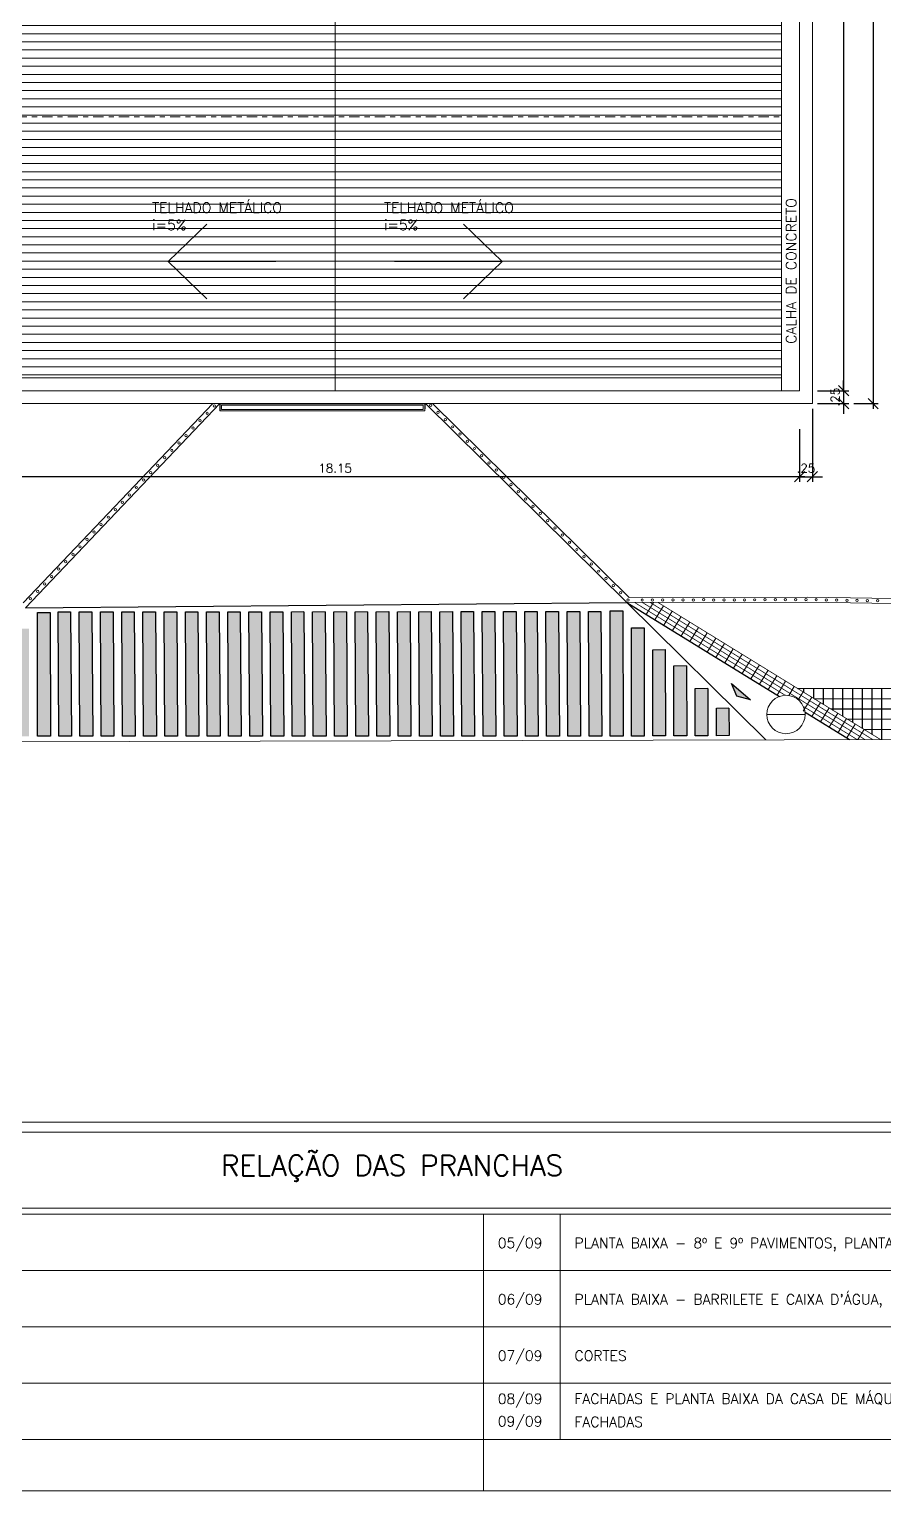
# Model space of a CAD drawing. Header units: millimetres. Extents: x 521 to 1055, y 261 to 520.
# Drawn here: x 740.15 to 756.85, y 435.88 to 464.43 of the extents above; entities that cross this region are included whole.
import ezdxf

# ---------------------------------------------------------------- set-up
doc = ezdxf.new("R2010")
doc.units = ezdxf.units.MM
doc.linetypes.add('CONTINU', pattern=[0])
doc.linetypes.add('DASHDOT', pattern=[1, 0.5, -0.25, 0, -0.25])
doc.layers.add('0.1', color=8, linetype='Continuous', lineweight=13)
doc.layers.add('Texto 2', color=1, linetype='Continuous')
doc.styles.add('80X50', font='romans.shx')
doc.styles.add('ROMANS', font='romans')
doc.styles.get("Standard").update_dxf_attribs({"font": 'romans.shx'})
doc.dimstyles.new('Fares Eng - 50', dxfattribs={"dimscale": 2, "dimtxt": 0.085, "dimasz": 0.1, "dimexe": 0.05, "dimexo": 0.05, "dimgap": 0.04, "dimtad": 1, "dimzin": 4, "dimdsep": 46, "dimtxsty": 'ROMANS', "dimblk1": 'OBLIQUE', "dimblk2": 'OBLIQUE', "dimsah": 1, "dimcen": 0.05, "dimdle": 0.05, "dimclrd": 8, "dimclre": 8, "dimclrt": 8, "dimaunit": 1, "dimadec": 0, "dimazin": 0, "dimtfac": 1, "dimtix": 1, "dimtmove": 2, "dimatfit": 0, "dimldrblk": 'OPEN90', "dimfxl": 1, "dimtolj": 1, "dimtzin": 0, "dimarcsym": 0})
pattern_1 = [(0, (-0.39743, 0), (6e-17, 0.15875), [])]

# ---------------------------------------------------------------- blocks, each defined once
blk = doc.blocks.new('_OBLIQUE')
at = {"color": 0, "linetype": 'ByBlock'}
blk.add_line((-0.5, -0.5), (0.5, 0.5), dxfattribs=at)
blk = doc.blocks.new('*D104')
at = {"layer": '0.1', "color": 8, "linetype": 'CONTINU', "lineweight": -2, "transparency": 16777216}
for p, q in [((755.553, 482.967), (756.163, 482.967)), ((756.063, 483.067), (756.063, 457.267)), ((755.553, 457.367), (756.163, 457.367))]:
    blk.add_line(p, q, dxfattribs=at)
at = {"layer": 'DEFPOINTS', "color": 0, "linetype": 'CONTINU', "lineweight": -2, "transparency": 16777216}
for p in [(755.453, 482.967), (755.453, 457.367), (756.063, 457.367)]:
    blk.add_point(p, dxfattribs=at)
at = {"layer": '0.1', "color": 8, "linetype": 'CONTINU', "lineweight": -2, "transparency": 16777216, "xscale": 0.2, "yscale": 0.2, "zscale": 0.2}
for p, rotation in [((756.063, 482.967), 90), ((756.063, 457.367), 270)]:
    blk.add_blockref('_OBLIQUE', p, dxfattribs=dict(at, rotation=rotation))
at = {"layer": '0.1', "color": 8, "linetype": 'CONTINU', "transparency": 16777216, "insert": (755.898, 470.167), "char_height": 0.17, "attachment_point": 5, "rotation": 90, "style": 'ROMANS'}
blk.add_mtext('\\A1;25.60', dxfattribs=at)
blk = doc.blocks.new('_Open90')
at = {"color": 0, "linetype": 'ByBlock', "lineweight": -2}
for p, q in [((0, 0), (-1, 0)), ((-0.5, 0.5), (0, 0)), ((0, 0), (-0.5, -0.5))]:
    blk.add_line(p, q, dxfattribs=at)
blk = doc.blocks.new('*D106')
at = {"layer": '0.1', "color": 8, "linetype": 'CONTINU', "lineweight": -2, "transparency": 16777216}
for p, q in [((756.263, 483.117), (756.741, 483.117)), ((756.641, 483.217), (756.641, 457.017)), ((756.263, 457.117), (756.741, 457.117))]:
    blk.add_line(p, q, dxfattribs=at)
at = {"layer": 'DEFPOINTS', "color": 0, "linetype": 'CONTINU', "lineweight": -2, "transparency": 16777216}
for p in [(756.163, 483.117), (756.163, 457.117), (756.641, 457.117)]:
    blk.add_point(p, dxfattribs=at)
at = {"layer": '0.1', "color": 8, "linetype": 'CONTINU', "lineweight": -2, "transparency": 16777216, "xscale": 0.2, "yscale": 0.2, "zscale": 0.2}
for p, rotation in [((756.641, 483.117), 90), ((756.641, 457.117), 270)]:
    blk.add_blockref('_OBLIQUE', p, dxfattribs=dict(at, rotation=rotation))
at = {"layer": '0.1', "color": 8, "linetype": 'CONTINU', "transparency": 16777216, "insert": (756.476, 470.117), "char_height": 0.17, "attachment_point": 5, "rotation": 90, "style": 'ROMANS'}
blk.add_mtext('\\A1;26.00', dxfattribs=at)
blk = doc.blocks.new('*D112')
at = {"layer": '0.1', "color": 8, "linetype": 'CONTINU', "lineweight": -2, "transparency": 16777216}
for p, q in [((755.453, 457.017), (755.453, 455.589)), ((755.203, 456.617), (755.203, 455.589)), ((755.203, 455.689), (755.003, 455.689)), ((755.203, 455.689), (755.453, 455.689)), ((755.453, 455.689), (755.653, 455.689))]:
    blk.add_line(p, q, dxfattribs=at)
at = {"layer": 'DEFPOINTS', "color": 0, "linetype": 'CONTINU', "lineweight": -2, "transparency": 16777216}
for p in [(755.453, 457.117), (755.203, 456.717), (755.453, 455.689)]:
    blk.add_point(p, dxfattribs=at)
at = {"layer": '0.1', "color": 8, "linetype": 'CONTINU', "lineweight": -2, "transparency": 16777216, "xscale": 0.2, "yscale": 0.2, "zscale": 0.2}
blk.add_blockref('_OBLIQUE', (755.203, 455.689), dxfattribs=at)
at = {"layer": '0.1', "color": 8, "linetype": 'CONTINU', "lineweight": -2, "transparency": 16777216, "xscale": 0.2, "yscale": 0.2, "zscale": 0.2, "rotation": 180}
blk.add_blockref('_OBLIQUE', (755.453, 455.689), dxfattribs=at)
at = {"layer": '0.1', "color": 8, "linetype": 'CONTINU', "transparency": 16777216, "insert": (755.328, 455.854), "char_height": 0.17, "attachment_point": 5, "style": 'ROMANS'}
blk.add_mtext('\\A1;.25', dxfattribs=at)
blk = doc.blocks.new('*D278')
at = {"layer": '0.1', "color": 8, "linetype": 'CONTINU', "lineweight": -2, "transparency": 16777216}
for p, q in [((755.203, 456.617), (755.203, 455.589)), ((737.053, 456.117), (737.053, 455.589)), ((755.303, 455.689), (736.953, 455.689))]:
    blk.add_line(p, q, dxfattribs=at)
at = {"layer": 'DEFPOINTS', "color": 0, "linetype": 'CONTINU', "lineweight": -2, "transparency": 16777216}
for p in [(755.203, 456.717), (737.053, 456.217), (737.053, 455.689)]:
    blk.add_point(p, dxfattribs=at)
at = {"layer": '0.1', "color": 8, "linetype": 'CONTINU', "lineweight": -2, "transparency": 16777216, "xscale": 0.2, "yscale": 0.2, "zscale": 0.2, "rotation": 180}
blk.add_blockref('_OBLIQUE', (737.053, 455.689), dxfattribs=at)
at = {"layer": '0.1', "color": 8, "linetype": 'CONTINU', "lineweight": -2, "transparency": 16777216, "xscale": 0.2, "yscale": 0.2, "zscale": 0.2}
blk.add_blockref('_OBLIQUE', (755.203, 455.689), dxfattribs=at)
at = {"layer": '0.1', "color": 8, "linetype": 'CONTINU', "transparency": 16777216, "insert": (746.128, 455.854), "char_height": 0.17, "attachment_point": 5, "style": 'ROMANS'}
blk.add_mtext('\\A1;18.15', dxfattribs=at)
blk = doc.blocks.new('*D302')
at = {"layer": '0.1', "color": 8, "linetype": 'CONTINU', "lineweight": -2, "transparency": 16777216}
for p, q in [((756.063, 457.367), (756.063, 457.567)), ((755.553, 457.367), (756.163, 457.367)), ((756.063, 457.367), (756.063, 457.117)), ((755.553, 457.117), (756.163, 457.117)), ((756.063, 457.117), (756.063, 456.917))]:
    blk.add_line(p, q, dxfattribs=at)
at = {"layer": 'DEFPOINTS', "color": 0, "linetype": 'CONTINU', "lineweight": -2, "transparency": 16777216}
for p in [(755.453, 457.367), (755.453, 457.117), (756.063, 457.117)]:
    blk.add_point(p, dxfattribs=at)
at = {"layer": '0.1', "color": 8, "linetype": 'CONTINU', "lineweight": -2, "transparency": 16777216, "xscale": 0.2, "yscale": 0.2, "zscale": 0.2}
for p, rotation in [((756.063, 457.367), 270), ((756.063, 457.117), 90)]:
    blk.add_blockref('_OBLIQUE', p, dxfattribs=dict(at, rotation=rotation))
at = {"layer": '0.1', "color": 8, "linetype": 'CONTINU', "transparency": 16777216, "insert": (755.898, 457.242), "char_height": 0.17, "attachment_point": 5, "rotation": 90, "style": 'ROMANS'}
blk.add_mtext('\\A1;.25', dxfattribs=at)
blk = doc.blocks.new('SET1')
at = {"layer": 'Texto 2'}
blk.add_hatch(color=8, dxfattribs=at).paths.add_polyline_path([(0.282, 0.232), (-0.113, 0.138), (-0.282, -0.232)])
at = {"layer": 'Texto 2', "color": 1}
blk.add_lwpolyline([(-0.282, -0.232), (-0.113, 0.138), (0.282, 0.232)], close=True, dxfattribs=at)

msp = doc.modelspace()

# ---------------------------------------------------------------- hatches: boundary and pattern name
at = {"layer": '0.1', "linetype": 'CONTINU'}
h = msp.add_hatch(dxfattribs=at)
h.set_pattern_fill('ANSI31', color=8, scale=0.05, angle=315, style=0, double=1)
h.set_pattern_definition([(0, (737.40272, 462.11692), (6e-17, 0.15875), [])])
h.paths.add_polyline_path([(746.12772, 477.73986), (742.43795, 477.73986), (741.06509, 477.13986), (746.12772, 477.13986)])
h.paths.add_polyline_path([(754.85272, 477.73986), (746.12772, 477.73986), (746.12772, 477.13986), (754.85272, 477.13986)])
h.paths.add_polyline_path([(754.85272, 477.13986), (746.12772, 477.13986), (746.12772, 462.71692), (754.85272, 462.71692)])
h.paths.add_polyline_path([(746.12772, 477.13986), (741.06509, 477.13986), (740.46457, 477.13986), (740.33099, 477.11112, -0.41421356), (740.57063, 476.87148, -1), (740.09134, 476.87148, -0.41421356), (740.33099, 477.11112), (739.86457, 477.13986), (738.76768, 477.13986), (737.46768, 477.13986), (737.40272, 477.13986), (737.40272, 462.71692), (746.12772, 462.71692)])
h.paths.add_polyline_path([(737.77324, 476.82102, -1), (738.33401, 476.82102, -1)], flags=16)
h.paths.add_polyline_path([(746.12772, 462.71692), (737.40272, 462.71692), (737.40272, 462.11692), (746.12772, 462.11692)])
h.paths.add_polyline_path([(754.85272, 462.71692), (746.12772, 462.71692), (746.12772, 462.11692), (754.85272, 462.11692)])
h.paths.add_polyline_path([(747.03193, 470.84071), (749.97955, 470.84071), (749.97955, 471.19786), (747.03193, 471.19786)], flags=24)
h.paths.add_polyline_path([(747.0605, 470.51297), (747.84621, 470.51297), (747.84621, 470.81297), (747.0605, 470.81297)], flags=24)
h.paths.add_polyline_path([(738.71901, 476.36038), (739.3302, 476.36038), (739.3302, 476.61538), (738.71901, 476.61538)], flags=24)
h.paths.add_polyline_path([(737.75188, 476.6695), (738.3376, 476.6695), (738.3376, 476.9695), (737.75188, 476.9695)], flags=24)
h.paths.add_polyline_path([(742.50163, 470.84071), (745.44925, 470.84071), (745.44925, 471.19786), (742.50163, 471.19786)], flags=24)
h.paths.add_polyline_path([(742.5302, 470.51297), (743.31591, 470.51297), (743.31591, 470.81297), (742.5302, 470.81297)], flags=24)
h = msp.add_hatch(dxfattribs=at)
h.set_pattern_fill('ANSI31', color=8, scale=0.05, angle=315, style=0, double=1)
h.set_pattern_definition(pattern_1)
h.paths.add_polyline_path([(746.12772, 457.61692), (746.12772, 462.11692), (737.40272, 462.11692), (737.40272, 457.61692)])
h.paths.add_polyline_path([(742.50163, 460.7824), (745.44925, 460.7824), (745.44925, 461.13954), (742.50163, 461.13954)], flags=24)
h.paths.add_polyline_path([(742.5302, 460.45466), (743.31591, 460.45466), (743.31591, 460.75466), (742.5302, 460.75466)], flags=24)
h = msp.add_hatch(dxfattribs=at)
h.set_pattern_fill('ANSI31', color=8, scale=0.05, angle=315, style=0, double=1)
h.set_pattern_definition(pattern_1)
h.paths.add_polyline_path([(754.85272, 457.61692), (754.85272, 462.11692), (746.12772, 462.11692), (746.12772, 457.61692)])
h.paths.add_polyline_path([(747.03193, 460.7824), (749.97955, 460.7824), (749.97955, 461.13954), (747.03193, 461.13954)], flags=24)
h.paths.add_polyline_path([(747.0605, 460.45466), (747.84621, 460.45466), (747.84621, 460.75466), (747.0605, 460.75466)], flags=24)
at = {"layer": '0.1', "linetype": 'CONTINU', "lineweight": -2}
h = msp.add_hatch(color=8, dxfattribs=at)
h.dxf.hatch_style = 1
h.paths.add_polyline_path([(753.82281, 451.1719), (753.57759, 451.17005), (753.57688, 450.63113), (753.82687, 450.63301)])
h.paths.add_polyline_path([(753.40833, 451.55596), (753.16311, 451.55412), (753.16239, 450.62801), (753.41238, 450.62989)])
h.paths.add_polyline_path([(752.99382, 451.99846), (752.7486, 451.99661), (752.74788, 450.62801), (752.99788, 450.62989)])
h.paths.add_polyline_path([(752.57931, 452.31189), (752.33409, 452.31005), (752.33337, 450.62801), (752.58337, 450.62989)])
h.paths.add_polyline_path([(752.16485, 452.73893), (751.91963, 452.73708), (751.91891, 450.62177), (752.1689, 450.62365)])
h.paths.add_polyline_path([(751.75034, 453.0708), (751.50512, 453.06895), (751.5044, 450.62177), (751.7544, 450.62365)])
h.paths.add_polyline_path([(751.32157, 453.05537), (751.07635, 453.05352), (751.08989, 450.62177), (751.33989, 450.62365)])
h.paths.add_polyline_path([(750.90706, 453.05537), (750.66184, 453.05352), (750.67539, 450.62177), (750.92538, 450.62365)])
h.paths.add_polyline_path([(750.49255, 453.05537), (750.24733, 453.05352), (750.26088, 450.62177), (750.51087, 450.62365)])
h.paths.add_polyline_path([(750.07805, 453.05488), (749.83283, 453.05304), (749.84637, 450.62128), (750.09636, 450.62317)])
h.paths.add_polyline_path([(749.66354, 453.05488), (749.41832, 453.05304), (749.43186, 450.62128), (749.68186, 450.62317)])
h.paths.add_polyline_path([(749.24903, 453.05488), (749.00381, 453.05304), (749.01735, 450.62128), (749.26735, 450.62317)])
h.paths.add_polyline_path([(748.83452, 453.05488), (748.5893, 453.05304), (748.60284, 450.62128), (748.85284, 450.62317)])
h.paths.add_polyline_path([(748.42002, 453.0544), (748.1748, 453.05256), (748.18834, 450.6208), (748.43833, 450.62269)])
h.paths.add_polyline_path([(748.00551, 453.0544), (747.76029, 453.05256), (747.77383, 450.6208), (748.02382, 450.62269)])
h.paths.add_polyline_path([(747.591, 453.0544), (747.34578, 453.05256), (747.35932, 450.6208), (747.60931, 450.62269)])
h.paths.add_polyline_path([(747.17649, 453.05392), (746.93127, 453.05208), (746.94482, 450.62032), (747.19481, 450.6222)])
h.paths.add_polyline_path([(746.76199, 453.05344), (746.51677, 453.05159), (746.53031, 450.61984), (746.7803, 450.62172)])
h.paths.add_polyline_path([(746.34748, 453.05344), (746.10226, 453.05159), (746.1158, 450.61984), (746.3658, 450.62172)])
h.paths.add_polyline_path([(745.93297, 453.05344), (745.68775, 453.05159), (745.70129, 450.61984), (745.95129, 450.62172)])
h.paths.add_polyline_path([(745.51846, 453.05344), (745.27324, 453.05159), (745.28678, 450.61984), (745.53678, 450.62172)])
h.paths.add_polyline_path([(745.10396, 453.05296), (744.85874, 453.05111), (744.87228, 450.61936), (745.12227, 450.62124)])
h.paths.add_polyline_path([(744.68945, 453.05296), (744.44423, 453.05111), (744.45777, 450.61936), (744.70776, 450.62124)])
h.paths.add_polyline_path([(744.27494, 453.05296), (744.02972, 453.05111), (744.04326, 450.61936), (744.29325, 450.62124)])
h.paths.add_polyline_path([(743.86043, 453.05296), (743.61521, 453.05111), (743.62875, 450.61936), (743.87875, 450.62124)])
h.paths.add_polyline_path([(743.44593, 453.05248), (743.20071, 453.05063), (743.21425, 450.61888), (743.46424, 450.62076)])
h.paths.add_polyline_path([(743.03142, 453.05248), (742.7862, 453.05063), (742.79974, 450.61888), (743.04973, 450.62076)])
h.paths.add_polyline_path([(742.61691, 453.05248), (742.37169, 453.05063), (742.38523, 450.61888), (742.63522, 450.62076)])
h.paths.add_polyline_path([(742.2024, 453.05248), (741.95718, 453.05063), (741.97072, 450.61888), (742.22071, 450.62076)])
h.paths.add_polyline_path([(741.78789, 453.052), (741.54267, 453.05015), (741.55622, 450.6184), (741.80621, 450.62028)])
h.paths.add_polyline_path([(741.37338, 453.052), (741.12816, 453.05015), (741.14171, 450.6184), (741.3917, 450.62028)])
h.paths.add_polyline_path([(740.95888, 453.052), (740.71366, 453.05015), (740.7272, 450.6184), (740.97719, 450.62028)])
h.paths.add_polyline_path([(740.55977, 453.03888), (740.31455, 453.03703), (740.31269, 450.6184), (740.56268, 450.62028)])
h.paths.add_polyline_path([(740.14526, 452.72281), (739.90004, 452.72096), (739.89818, 450.6184), (740.14817, 450.62028)])
h.paths.add_polyline_path([(739.73075, 452.24239), (739.48553, 452.24054), (739.48367, 450.6184), (739.73366, 450.62028)])
h.paths.add_polyline_path([(739.31624, 451.75046), (739.07102, 451.74861), (739.06916, 450.6184), (739.31916, 450.62028)])
h.paths.add_polyline_path([(738.90174, 451.33506), (738.65651, 451.33321), (738.65465, 450.6184), (738.90465, 450.62028)])
h.paths.add_polyline_path([(738.48722, 450.97431), (738.242, 450.97247), (738.24015, 450.6184), (738.49014, 450.62028)])
h = msp.add_hatch(dxfattribs=at)
h.set_pattern_fill('LINE,_O', color=8, scale=0.06, angle=90, double=1)
h.set_pattern_definition([(90, (279.22985, 358.23872), (-0.1905, 1e-17), [])])
h.paths.add_polyline_path([(761.39624, 451.568), (755.16814, 451.55103), (756.46192, 450.75455), (761.15227, 450.76733)])
h.paths.add_polyline_path([(761.15227, 450.76733), (756.46317, 450.75455), (756.46283, 450.75399), (756.78536, 450.55543), (761.09127, 450.56716)])

# ---------------------------------------------------------------- linework, layer by layer
at = {"layer": '0.1', "color": 8}
for p, q in [((755.20272, 457.36692), (755.20272, 482.96692)), ((755.45272, 457.11692), (755.45272, 483.11692)), ((754.85272, 462.11692), (754.85272, 477.73986)), ((754.85272, 457.36692), (754.85272, 462.11692)), ((737.40272, 457.61692), (754.85272, 457.61692)), ((737.05272, 457.36692), (755.20272, 457.36692)), ((736.80272, 457.11692), (755.45272, 457.11692)), ((740.03121, 453.22738), (743.73921, 457.11692)), ((740.07549, 453.1289), (743.87737, 457.11692)), ((743.87772, 456.97327), (747.87772, 456.97327)), ((751.82977, 453.23042), (747.89088, 457.11692)), ((751.87071, 453.3305), (748.03318, 457.117)), ((755.35225, 453.33774), (751.87071, 453.3305)), ((755.35399, 453.33773), (760.4974, 453.25933)), ((755.35246, 453.23774), (751.82977, 453.23042)), ((751.82977, 453.23042), (754.54699, 450.54933)), ((752.20754, 452.99785), (752.35138, 453.2315)), ((752.37785, 452.893), (752.54561, 453.16551)), ((752.54817, 452.78816), (752.71592, 453.06066)), ((755.35246, 453.23774), (760.55612, 453.15842)), ((752.71848, 452.68331), (752.88624, 452.95581)), ((752.88879, 452.57846), (753.05655, 452.85096)), ((753.05911, 452.47361), (753.22686, 452.74611)), ((753.22942, 452.36876), (753.39718, 452.64126)), ((753.39973, 452.26391), (753.56749, 452.53642)), ((753.57005, 452.15906), (753.73781, 452.43157)), ((753.74036, 452.05422), (753.90812, 452.32672)), ((753.91068, 451.94937), (754.07843, 452.22187)), ((754.08099, 451.84452), (754.24875, 452.11702)), ((754.2513, 451.73967), (754.41906, 452.01217)), ((754.42162, 451.63482), (754.58937, 451.90732)), ((754.59193, 451.52997), (754.75969, 451.80248)), ((754.76224, 451.42513), (754.93, 451.69763)), ((754.99153, 451.41607), (755.10032, 451.59278)), ((755.17593, 451.3341), (755.27063, 451.48793)), ((755.27319, 451.11058), (755.44094, 451.38308)), ((755.4435, 451.00573), (755.61126, 451.27823)), ((754.93701, 451.04506), (754.56201, 451.04703)), ((754.93701, 451.04506), (755.312, 451.04309)), ((755.61381, 450.90088), (755.78157, 451.17338)), ((755.78413, 450.79603), (755.95188, 451.06854)), ((755.95444, 450.69119), (756.1222, 450.96369)), ((756.12475, 450.58634), (756.29251, 450.85884)), ((756.33984, 450.55422), (756.46283, 450.75399)), ((728.79061, 450.47915), (763.27458, 450.57311)), ((732.40805, 441.40495), (765.54805, 441.40495)), ((732.40805, 441.28495), (765.54805, 441.28495)), ((749.02805, 441.28495), (749.02805, 435.88495)), ((750.52805, 441.28495), (750.52805, 436.88495)), ((715.78805, 440.18495), (765.54805, 440.18495)), ((715.78805, 439.08495), (765.54805, 439.08495)), ((715.78805, 437.98495), (765.54805, 437.98495))]:
    msp.add_line(p, q, dxfattribs=at)
at = {"layer": '0.1', "color": 8, "linetype": 'CONTINU'}
for p, q in [((746.12772, 462.11692), (746.12772, 477.73986)), ((737.40272, 462.11692), (754.85272, 462.11692)), ((746.12772, 462.11692), (746.12772, 457.61692)), ((742.86442, 459.89069), (743.62176, 460.61932)), ((749.39102, 459.89069), (748.63368, 460.61932)), ((744.96816, 459.89069), (742.86442, 459.89069)), ((742.86442, 459.89069), (743.62176, 459.16207)), ((747.28728, 459.89069), (749.39102, 459.89069)), ((749.39102, 459.89069), (748.63368, 459.16207)), ((746.12772, 457.61692), (746.12772, 457.36692))]:
    msp.add_line(p, q, dxfattribs=at)
at = {"layer": '0.1', "color": 8, "linetype": 'DASHDOT', "ltscale": 0.4}
msp.add_line((737.40272, 462.71692), (754.85272, 462.71692), dxfattribs=at)
at = {"layer": '0.1', "color": 8, "linetype": 'CONTINU', "lineweight": -2}
for p, q in [((743.87772, 457.11692), (747.87772, 457.11692)), ((743.87772, 457.11692), (743.87772, 456.97327)), ((747.87772, 457.11692), (747.87772, 457.01692)), ((740.07549, 453.1289), (751.82977, 453.23042)), ((740.55977, 453.0384), (740.56268, 450.62028)), ((740.95888, 453.05152), (740.97719, 450.62028)), ((741.37339, 453.05152), (741.3917, 450.62028)), ((741.7879, 453.05152), (741.80621, 450.62028)), ((742.2024, 453.052), (742.22071, 450.62076)), ((742.61691, 453.052), (742.63522, 450.62076)), ((743.03142, 453.052), (743.04973, 450.62076)), ((743.44593, 453.052), (743.46424, 450.62076)), ((743.86043, 453.05248), (743.87875, 450.62124)), ((744.27494, 453.05248), (744.29325, 450.62124)), ((744.68945, 453.05248), (744.70776, 450.62124)), ((745.10396, 453.05248), (745.12227, 450.62124)), ((745.51847, 453.05296), (745.53678, 450.62172)), ((745.93297, 453.05296), (745.95129, 450.62172)), ((746.34748, 453.05296), (746.3658, 450.62172)), ((746.76199, 453.05296), (746.7803, 450.62172)), ((747.1765, 453.05344), (747.19481, 450.6222)), ((747.591, 453.05392), (747.60931, 450.62269)), ((748.00551, 453.05392), (748.02382, 450.62269)), ((748.42002, 453.05392), (748.43833, 450.62269)), ((748.83453, 453.0544), (748.85284, 450.62317)), ((749.24903, 453.0544), (749.26735, 450.62317)), ((749.66354, 453.0544), (749.68186, 450.62317)), ((750.07805, 453.0544), (750.09636, 450.62317)), ((750.49256, 453.05488), (750.51087, 450.62365)), ((750.90707, 453.05488), (750.92538, 450.62365)), ((751.32158, 453.05488), (751.33989, 450.62365)), ((751.75034, 453.07032), (751.7544, 450.62365)), ((751.82977, 453.23042), (754.80779, 451.39709)), ((755.16814, 451.55103), (761.39624, 451.568)), ((755.49158, 451.35191), (761.33525, 451.36783)), ((755.30952, 451.08821), (756.17765, 450.55377)), ((755.81503, 451.15279), (761.27425, 451.16766)), ((756.13847, 450.95367), (761.21326, 450.9675)), ((756.46192, 450.75455), (761.15227, 450.76733))]:
    msp.add_line(p, q, dxfattribs=at)
at = {"layer": '0.1', "color": 8}
for points in [[(782.16805, 519.88495), (655.96365, 519.88495), (655.96365, 435.88495), (782.16805, 435.88495)], [(658.46365, 436.88495), (658.46365, 518.88495), (781.16805, 518.88495), (781.16805, 436.88495)], [(747.84772, 457.08692), (747.84772, 457.00327), (743.90772, 457.00327), (743.90772, 457.08692)]]:
    msp.add_lwpolyline(points, close=True, dxfattribs=at)
msp.add_lwpolyline([(765.34805, 517.68495, 0.41421356), (764.34805, 518.68495), (659.66365, 518.68495, 0.41421356), (658.66365, 517.68495), (658.66365, 444.08495, 0.41421356), (659.66365, 443.08495), (764.34805, 443.08495, 0.41421356), (765.34805, 444.08495)], format="xyb", close=True, dxfattribs=at)
for points in [[(747.87772, 457.11692), (747.87772, 456.97327), (743.87772, 456.97327), (743.87772, 457.11692), (747.87772, 457.11692)], [(658.46365, 442.88495), (781.16805, 442.88495)]]:
    msp.add_lwpolyline(points, dxfattribs=at)
at = {"layer": '0.1', "color": 8, "linetype": 'CONTINU', "lineweight": -2}
for points in [[(740.55977, 453.0384), (740.56268, 450.62028), (740.31269, 450.6184), (740.31455, 453.03703), (740.55977, 453.03888)], [(740.95888, 453.05152), (740.97719, 450.62028), (740.7272, 450.6184), (740.71366, 453.05015), (740.95888, 453.052)], [(741.37339, 453.05152), (741.3917, 450.62028), (741.14171, 450.6184), (741.12816, 453.05015), (741.37338, 453.052)], [(741.7879, 453.05152), (741.80621, 450.62028), (741.55622, 450.6184), (741.54267, 453.05015), (741.78789, 453.052)], [(742.2024, 453.052), (742.22071, 450.62076), (741.97072, 450.61888), (741.95718, 453.05063), (742.2024, 453.05248)], [(742.61691, 453.052), (742.63522, 450.62076), (742.38523, 450.61888), (742.37169, 453.05063), (742.61691, 453.05248)], [(743.03142, 453.052), (743.04973, 450.62076), (742.79974, 450.61888), (742.7862, 453.05063), (743.03142, 453.05248)], [(743.44593, 453.052), (743.46424, 450.62076), (743.21425, 450.61888), (743.20071, 453.05063), (743.44593, 453.05248)], [(743.86043, 453.05248), (743.87875, 450.62124), (743.62875, 450.61936), (743.61521, 453.05111), (743.86043, 453.05296)], [(744.27494, 453.05248), (744.29325, 450.62124), (744.04326, 450.61936), (744.02972, 453.05111), (744.27494, 453.05296)], [(744.68945, 453.05248), (744.70776, 450.62124), (744.45777, 450.61936), (744.44423, 453.05111), (744.68945, 453.05296)], [(745.10396, 453.05248), (745.12227, 450.62124), (744.87228, 450.61936), (744.85874, 453.05111), (745.10396, 453.05296)], [(745.51847, 453.05296), (745.53678, 450.62172), (745.28678, 450.61984), (745.27324, 453.05159), (745.51846, 453.05344)], [(745.93297, 453.05296), (745.95129, 450.62172), (745.70129, 450.61984), (745.68775, 453.05159), (745.93297, 453.05344)], [(746.34748, 453.05296), (746.3658, 450.62172), (746.1158, 450.61984), (746.10226, 453.05159), (746.34748, 453.05344)], [(746.76199, 453.05296), (746.7803, 450.62172), (746.53031, 450.61984), (746.51677, 453.05159), (746.76199, 453.05344)], [(747.1765, 453.05344), (747.19481, 450.6222), (746.94482, 450.62032), (746.93127, 453.05208), (747.17649, 453.05392)], [(747.591, 453.05392), (747.60931, 450.62269), (747.35932, 450.6208), (747.34578, 453.05256), (747.591, 453.0544)], [(748.00551, 453.05392), (748.02382, 450.62269), (747.77383, 450.6208), (747.76029, 453.05256), (748.00551, 453.0544)], [(748.42002, 453.05392), (748.43833, 450.62269), (748.18834, 450.6208), (748.1748, 453.05256), (748.42002, 453.0544)], [(748.83453, 453.0544), (748.85284, 450.62317), (748.60284, 450.62128), (748.5893, 453.05304), (748.83452, 453.05488)], [(749.24903, 453.0544), (749.26735, 450.62317), (749.01735, 450.62128), (749.00381, 453.05304), (749.24903, 453.05488)], [(749.66354, 453.0544), (749.68186, 450.62317), (749.43186, 450.62128), (749.41832, 453.05304), (749.66354, 453.05488)], [(750.07805, 453.0544), (750.09636, 450.62317), (749.84637, 450.62128), (749.83283, 453.05304), (750.07805, 453.05488)], [(750.49256, 453.05488), (750.51087, 450.62365), (750.26088, 450.62177), (750.24733, 453.05352), (750.49255, 453.05537)], [(750.90707, 453.05488), (750.92538, 450.62365), (750.67539, 450.62177), (750.66184, 453.05352), (750.90706, 453.05537)], [(751.32158, 453.05488), (751.33989, 450.62365), (751.08989, 450.62177), (751.07635, 453.05352), (751.32157, 453.05537)], [(751.75034, 453.07032), (751.7544, 450.62365), (751.5044, 450.62177), (751.50512, 453.06895), (751.75034, 453.0708)], [(752.16485, 452.73844), (752.1689, 450.62365), (751.91891, 450.62177), (751.91963, 452.73708), (752.16485, 452.73893)], [(752.57931, 452.31141), (752.58337, 450.62989), (752.33337, 450.62801), (752.33409, 452.31005), (752.57931, 452.31189)], [(752.99382, 451.99798), (752.99788, 450.62989), (752.74788, 450.62801), (752.7486, 451.99661), (752.99382, 451.99846)], [(753.40833, 451.55548), (753.41238, 450.62989), (753.16239, 450.62801), (753.16311, 451.55412), (753.40833, 451.55596)], [(753.82281, 451.17142), (753.82687, 450.63301), (753.57688, 450.63113), (753.57759, 451.17005), (753.82281, 451.1719)]]:
    msp.add_lwpolyline(points, dxfattribs=at)
at = {"layer": '0.1', "color": 8, "const_width": 0.015}
for points in [[(751.82977, 453.23042), (754.80779, 451.39709)], [(751.98186, 453.23073), (754.92347, 451.41981)], [(752.13394, 453.23105), (756.48151, 450.5546)], [(752.28603, 453.23136), (756.63344, 450.55502)], [(752.43812, 453.23168), (756.78536, 450.55543)], [(755.27771, 451.20174), (756.32958, 450.55419)], [(755.30952, 451.08821), (756.17765, 450.55377)]]:
    msp.add_lwpolyline(points, dxfattribs=at)
at = {"layer": '0.1', "color": 8}
for centre, radius in [((743.76531, 457.07184), 0.0225), ((747.99424, 457.08518), 0.0225), ((748.13705, 456.94426), 0.0225), ((743.48906, 456.78207), 0.0225), ((743.62719, 456.92696), 0.0225), ((748.27987, 456.80334), 0.0225), ((748.42268, 456.66243), 0.0225), ((743.21282, 456.4923), 0.0225), ((743.35094, 456.63718), 0.0225), ((748.5655, 456.52151), 0.0225), ((748.70831, 456.3806), 0.0225), ((742.93657, 456.20253), 0.0225), ((743.0747, 456.34741), 0.0225), ((748.85113, 456.23968), 0.0225), ((748.99394, 456.09877), 0.0225), ((742.66033, 455.91276), 0.0225), ((742.79845, 456.05764), 0.0225), ((749.13676, 455.95785), 0.0225), ((749.27957, 455.81694), 0.0225), ((742.38408, 455.62299), 0.0225), ((742.5222, 455.76787), 0.0225), ((749.42239, 455.67602), 0.0225), ((749.5652, 455.53511), 0.0225), ((742.10784, 455.33322), 0.0225), ((742.24596, 455.4781), 0.0225), ((749.70802, 455.39419), 0.0225), ((749.85083, 455.25327), 0.0225), ((741.83159, 455.04344), 0.0225), ((741.96971, 455.18833), 0.0225), ((749.99365, 455.11236), 0.0225), ((750.13646, 454.97144), 0.0225), ((741.55534, 454.75367), 0.0225), ((741.69347, 454.89856), 0.0225), ((750.27928, 454.83053), 0.0225), ((750.42209, 454.68961), 0.0225), ((741.2791, 454.4639), 0.0225), ((741.41722, 454.60879), 0.0225), ((750.56491, 454.5487), 0.0225), ((750.70772, 454.40778), 0.0225), ((741.00285, 454.17413), 0.0225), ((741.14098, 454.31902), 0.0225), ((750.85054, 454.26687), 0.0225), ((750.99335, 454.12595), 0.0225), ((740.72661, 453.88436), 0.0225), ((740.86473, 454.02925), 0.0225), ((751.13617, 453.98504), 0.0225), ((751.27898, 453.84412), 0.0225), ((740.45036, 453.59459), 0.0225), ((740.58849, 453.73947), 0.0225), ((751.4218, 453.7032), 0.0225), ((751.56461, 453.56229), 0.0225), ((740.17412, 453.30482), 0.0225), ((740.31224, 453.4497), 0.0225), ((751.70743, 453.42137), 0.0225), ((751.85024, 453.28046), 0.0225), ((752.12726, 453.27921), 0.0225), ((752.32726, 453.28007), 0.0225), ((752.52726, 453.28093), 0.0225), ((752.72726, 453.28179), 0.0225), ((752.92726, 453.28264), 0.0225), ((753.12726, 453.27869), 0.0225), ((753.32942, 453.28604), 0.0225), ((753.52726, 453.28041), 0.0225), ((753.72726, 453.28126), 0.0225), ((753.92726, 453.28212), 0.0225), ((754.12726, 453.28298), 0.0225), ((754.32726, 453.28384), 0.0225), ((754.52726, 453.2847), 0.0225), ((754.72726, 453.28555), 0.0225), ((754.92726, 453.28641), 0.0225), ((755.12726, 453.28727), 0.0225), ((755.32726, 453.28813), 0.0225), ((755.52724, 453.28508), 0.0225), ((755.72722, 453.28203), 0.0225), ((755.9272, 453.27898), 0.0225), ((756.12718, 453.27594), 0.0225), ((756.32716, 453.27289), 0.0225), ((756.52714, 453.26984), 0.0225), ((756.72712, 453.26679), 0.0225), ((754.93701, 451.04506), 0.375)]:
    msp.add_circle(centre, radius, dxfattribs=at)

# ---------------------------------------------------------------- block references
at = {"layer": '0.1', "color": 8, "xscale": 0.6666666666665969, "yscale": 0.6666666666665969, "zscale": 0.6666666666665969, "rotation": 99.89028668554778}
msp.add_blockref('SET1', (754.05659, 451.49128), dxfattribs=at)

# ---------------------------------------------------------------- texts
at = {"layer": '0.1', "color": 8}
for s, p in [('TELHADO METÁLICO', (742.55163, 460.84192)), ('TELHADO METÁLICO', (747.08193, 460.84192)), ('i=5%', (742.55163, 460.50466)), ('i=5%', (747.08193, 460.50466))]:
    msp.add_text(s, height=0.2, dxfattribs=at).set_placement(p)
msp.add_text('CALHA DE CONCRETO', height=0.2, rotation=90, dxfattribs=at).set_placement((755.13887, 458.28316))
for s, height, style, p in [('RELAÇÃO DAS PRANCHAS', 0.4, 'ROMANS', (743.89746, 442.03657)), ('05/09', 0.2, '80X50', (749.30467, 440.62316)), ('PLANTA BAIXA - 8º E 9º PAVIMENTOS, PLANTA SITUAÇÃO, QUADRO DE ÁREAS E ESQUADRIAS', 0.2, '80X50', (750.80467, 440.62316)), ('06/09', 0.2, '80X50', (749.30467, 439.52316)), ("PLANTA BAIXA - BARRILETE E CAIXA D'ÁGUA, PLANTA DE COBERTURA", 0.2, '80X50', (750.80467, 439.52316)), ('07/09', 0.2, '80X50', (749.30467, 438.42316)), ('CORTES', 0.2, '80X50', (750.80467, 438.42316)), ('FACHADAS E PLANTA BAIXA DA CASA DE MÁQUIINAS', 0.2, '80X50', (750.80467, 437.58178)), ('08/09', 0.2, '80X50', (749.30467, 437.57985)), ('09/09', 0.2, '80X50', (749.30467, 437.14077)), ('FACHADAS', 0.2, '80X50', (750.80467, 437.12964))]:
    msp.add_text(s, height=height, dxfattribs=dict(at, style=style)).set_placement(p)

# ---------------------------------------------------------------- dimensions: what is measured, and where the dimension line sits
at = {"layer": '0.1', "color": 8, "linetype": 'CONTINU'}
for base, p1, p2, picture, middle in [((756.06338, 457.36692), (755.45272, 482.96692), (755.45272, 457.36692), '*D104', (755.89838, 470.16692)), ((756.64065, 457.11692), (756.16338, 483.11692), (756.16338, 457.11692), '*D106', (756.47565, 470.11692)), ((756.06338, 457.11692), (755.45272, 457.36692), (755.45272, 457.11692), '*D302', (755.89838, 457.24192))]:
    dim = msp.add_linear_dim(base=base, p1=p1, p2=p2, angle=90, dimstyle='Fares Eng - 50', dxfattribs=at)
    dim.commit()
    dim.dimension.update_dxf_attribs({"geometry": picture, "text_midpoint": middle})
for base, p2, picture, middle in [((755.45272, 455.6885), (755.45272, 457.11692), '*D112', (755.32772, 455.8535)), ((737.05272, 455.6885), (737.05272, 456.21692), '*D278', (746.12772, 455.8535))]:
    dim = msp.add_linear_dim(base=base, p1=(755.20272, 456.71692), p2=p2, dimstyle='Fares Eng - 50', dxfattribs=at)
    dim.commit()
    dim.dimension.update_dxf_attribs({"geometry": picture, "text_midpoint": middle})

doc.saveas('drawing.dxf')
